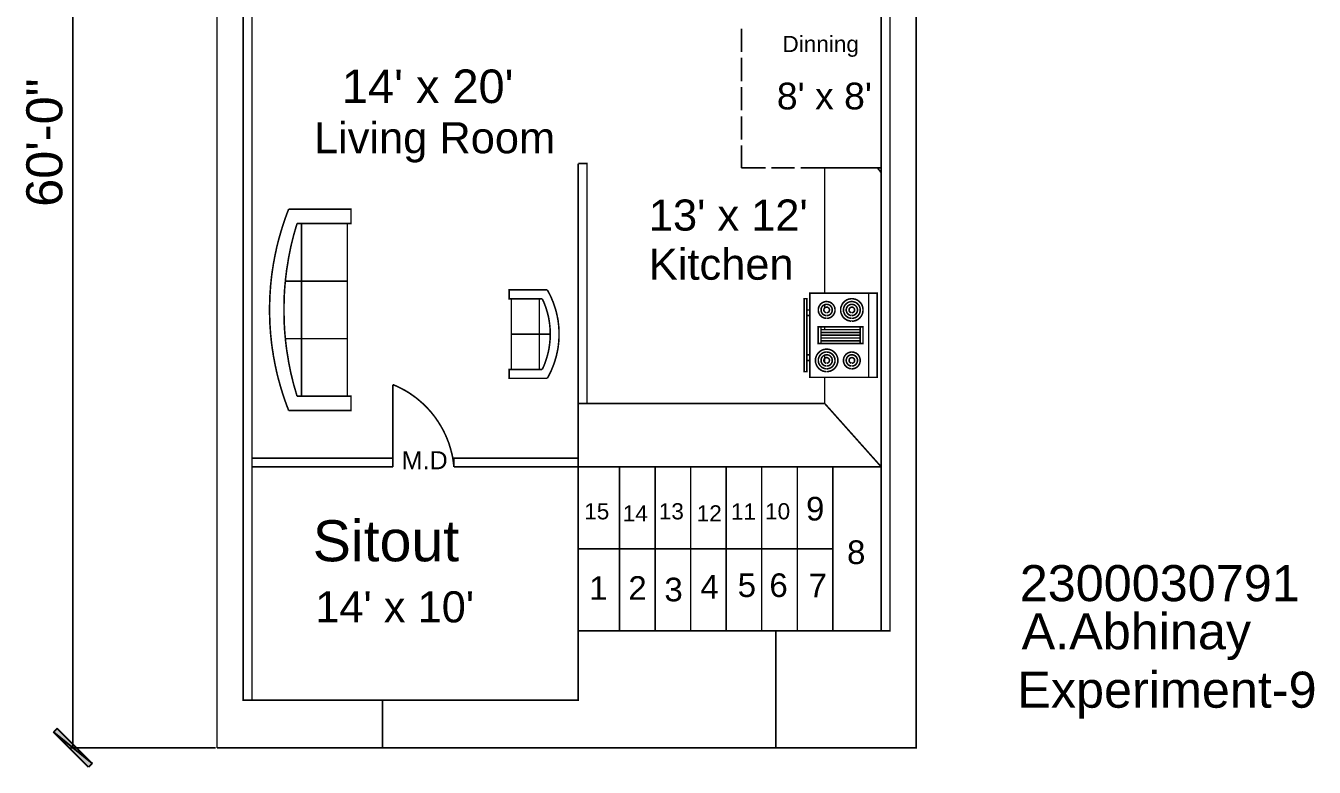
# Model space of a CAD drawing. Header units: millimetres. Extents: x 109 to 317, y 21 to 271.
# Drawn here: x 109.4 to 316.8, y 21.2 to 140.4 of the extents above; entities that cross this region are included whole.
import ezdxf

# ---------------------------------------------------------------- set-up
doc = ezdxf.new("R2010")
doc.units = ezdxf.units.MM
for name, color, linetype in [('H', 7, 'Continuous'), ('P', 7, 'Continuous'), ('T', 7, 'Continuous')]:
    doc.layers.add(name, color=color, linetype=linetype)

msp = doc.modelspace()

# ---------------------------------------------------------------- hatches: boundary and pattern name
at = {"layer": 'H', "linetype": 'Continuous'}
msp.add_hatch(color=256, dxfattribs=at).paths.add_polyline_path([(120.121, 21.766), (119.521, 21.184), (113.894, 26.811), (114.476, 27.393), (120.121, 21.766)])

# ---------------------------------------------------------------- linework, layer by layer
at = {"layer": 'P', "const_width": 0.254}
for points in [[(116.999, 249.379), (116.999, 24.289)], [(140.194, 249.379), (140.194, 24.289)], [(140.194, 249.379), (252.73, 249.379), (252.73, 24.289), (140.194, 24.289)], [(145.821, 239.536), (144.41, 239.536), (144.41, 31.962), (145.821, 31.962)], [(247.103, 239.536), (248.514, 239.536), (248.514, 43.127), (247.103, 43.127)], [(145.821, 31.962), (145.821, 176.812), (145.821, 238.125)], [(247.103, 179.37), (247.103, 43.127), (247.103, 238.125)], [(145.821, 69.48), (145.821, 144.515), (198.332, 144.515)], [(224.596, 139.947), (224.596, 136.19)], [(224.596, 135.255), (224.596, 131.498)], [(224.596, 130.563), (224.596, 126.806)], [(224.596, 125.871), (224.596, 122.114)], [(224.596, 121.179), (224.596, 117.546)], [(198.332, 69.48), (198.332, 118.251)], [(198.332, 118.251), (199.743, 118.251), (199.743, 79.675)], [(228.477, 117.546), (224.596, 117.546)], [(233.168, 117.546), (229.429, 117.546)], [(238.002, 117.546), (234.121, 117.546)], [(238.002, 117.546), (247.103, 117.546)], [(238.002, 97.42), (238.002, 117.546)], [(247.103, 116.787), (246.503, 117.546)], [(151.73, 110.931), (151.642, 110.684), (151.448, 110.208), (151.271, 109.714), (151.095, 109.22), (150.936, 108.726), (150.76, 108.232), (150.618, 107.738), (150.46, 107.227), (150.319, 106.733), (150.178, 106.239), (150.036, 105.728), (149.913, 105.216), (149.789, 104.722), (149.684, 104.211), (149.578, 103.699), (149.472, 103.205), (149.384, 102.694), (149.278, 102.182), (149.207, 101.671), (149.119, 101.159), (149.049, 100.648), (148.978, 100.136), (148.925, 99.624), (148.872, 99.113), (148.819, 98.601), (148.784, 98.09), (148.749, 97.561), (148.713, 97.049), (148.696, 96.538), (148.678, 96.026), (148.661, 95.515), (148.661, 94.985), (148.661, 94.474), (148.661, 93.962), (148.678, 93.451), (148.696, 92.939), (148.713, 92.41), (148.749, 91.899), (148.784, 91.387), (148.819, 90.876), (148.872, 90.364), (148.925, 89.853), (148.978, 89.341), (149.049, 88.829), (149.119, 88.318), (149.207, 87.806), (149.278, 87.295), (149.384, 86.783), (149.472, 86.272), (149.578, 85.76), (149.684, 85.249), (149.789, 84.755), (149.913, 84.243), (150.036, 83.749), (150.178, 83.238), (150.319, 82.744), (150.46, 82.233), (150.618, 81.739), (150.76, 81.245), (150.936, 80.751), (151.095, 80.257), (151.271, 79.763), (151.448, 79.269), (151.642, 78.775), (151.73, 78.528)], [(151.73, 110.931), (161.766, 110.931), (161.766, 108.62), (153.07, 108.62)], [(153.088, 108.62), (153.017, 108.409), (152.894, 107.985), (152.77, 107.562), (152.647, 107.139), (152.523, 106.698), (152.418, 106.274), (152.312, 105.851), (152.206, 105.428), (152.1, 104.987), (152.012, 104.563), (151.924, 104.122), (151.836, 103.699), (151.747, 103.258), (151.677, 102.835), (151.606, 102.394), (151.536, 101.953), (151.465, 101.529), (151.395, 101.088), (151.342, 100.648), (151.289, 100.207), (151.236, 99.783), (151.201, 99.342), (151.148, 98.901), (151.112, 98.46), (151.077, 98.019), (151.059, 97.596), (151.024, 97.155), (151.007, 96.714), (150.989, 96.273), (150.989, 95.832), (150.971, 95.391), (150.971, 94.95), (150.971, 94.509), (150.971, 94.068), (150.989, 93.645), (150.989, 93.204), (151.007, 92.763), (151.024, 92.322), (151.059, 91.881), (151.077, 91.44), (151.112, 90.999), (151.148, 90.576), (151.201, 90.135), (151.236, 89.694), (151.289, 89.253), (151.342, 88.812), (151.395, 88.388), (151.465, 87.948), (151.536, 87.507), (151.606, 87.083), (151.677, 86.642), (151.747, 86.219), (151.836, 85.778), (151.924, 85.337), (152.012, 84.914), (152.1, 84.473), (152.206, 84.049), (152.312, 83.626), (152.418, 83.185), (152.523, 82.762), (152.647, 82.338), (152.77, 81.915), (152.894, 81.492), (153.017, 81.051), (153.088, 80.839)], [(153.811, 80.839), (153.811, 108.62)], [(161.167, 80.839), (161.167, 108.62)], [(161.167, 99.36), (151.201, 99.36)], [(192.528, 96.502), (187.202, 96.502), (187.202, 97.931), (193.358, 97.931)], [(193.358, 83.732), (193.41, 83.838), (193.534, 84.032), (193.64, 84.243), (193.746, 84.455), (193.851, 84.667), (193.957, 84.878), (194.045, 85.09), (194.134, 85.319), (194.222, 85.531), (194.31, 85.743), (194.398, 85.972), (194.469, 86.184), (194.539, 86.413), (194.61, 86.625), (194.68, 86.854), (194.751, 87.066), (194.804, 87.295), (194.857, 87.524), (194.91, 87.753), (194.963, 87.965), (194.998, 88.194), (195.051, 88.424), (195.086, 88.653), (195.121, 88.882), (195.139, 89.112), (195.174, 89.341), (195.192, 89.57), (195.21, 89.8), (195.227, 90.029), (195.245, 90.258), (195.245, 90.488), (195.245, 90.717), (195.245, 90.946), (195.245, 91.175), (195.245, 91.405), (195.227, 91.634), (195.21, 91.863), (195.192, 92.093), (195.174, 92.322), (195.139, 92.551), (195.121, 92.781), (195.086, 93.01), (195.051, 93.239), (194.998, 93.468), (194.963, 93.68), (194.91, 93.909), (194.857, 94.139), (194.804, 94.368), (194.751, 94.58), (194.68, 94.809), (194.61, 95.038), (194.539, 95.25), (194.469, 95.479), (194.398, 95.691), (194.31, 95.92), (194.222, 96.132), (194.134, 96.344), (194.045, 96.555), (193.957, 96.767), (193.851, 96.996), (193.746, 97.208), (193.64, 97.402), (193.534, 97.614), (193.41, 97.825), (193.358, 97.931)], [(235.603, 97.42), (246.433, 97.42), (246.433, 83.873), (235.603, 83.873), (235.603, 97.42)], [(245.075, 97.42), (245.075, 83.873)], [(187.572, 96.502), (187.572, 85.143)], [(192.07, 96.502), (192.07, 85.143)], [(192.528, 85.143), (192.581, 85.231), (192.652, 85.39), (192.775, 85.654), (192.917, 85.99), (193.04, 86.342), (193.163, 86.695), (193.269, 87.048), (193.375, 87.401), (193.463, 87.753), (193.552, 88.106), (193.622, 88.477), (193.675, 88.829), (193.728, 89.2), (193.763, 89.553), (193.798, 89.923), (193.816, 90.276), (193.834, 90.646), (193.834, 91.017), (193.816, 91.369), (193.798, 91.74), (193.763, 92.11), (193.728, 92.463), (193.675, 92.833), (193.622, 93.186), (193.552, 93.557), (193.463, 93.909), (193.375, 94.262), (193.269, 94.615), (193.163, 94.968), (193.04, 95.321), (192.917, 95.656), (192.775, 96.008), (192.652, 96.255), (192.581, 96.432), (192.528, 96.52)], [(234.703, 96.52), (235.144, 96.52), (235.144, 84.79), (234.703, 84.79), (234.703, 96.52)], [(238.319, 93.363), (238.425, 93.363), (238.566, 93.38), (238.689, 93.416), (238.813, 93.451), (238.936, 93.504), (239.042, 93.574), (239.148, 93.645), (239.254, 93.733), (239.342, 93.839), (239.413, 93.927), (239.483, 94.051), (239.554, 94.156), (239.589, 94.28), (239.642, 94.403), (239.66, 94.544), (239.66, 94.686), (239.66, 94.809), (239.642, 94.95), (239.624, 95.091), (239.571, 95.215), (239.518, 95.321), (239.448, 95.444), (239.377, 95.55), (239.289, 95.638), (239.201, 95.726), (239.095, 95.814), (238.989, 95.885), (238.866, 95.938), (238.76, 95.991), (238.619, 96.026), (238.495, 96.044), (238.354, 96.061), (238.213, 96.061), (238.072, 96.044), (237.949, 96.008), (237.825, 95.973), (237.702, 95.92), (237.596, 95.85), (237.49, 95.779), (237.384, 95.691), (237.296, 95.603), (237.225, 95.497), (237.155, 95.391), (237.084, 95.268), (237.049, 95.144), (236.996, 95.021), (236.978, 94.88), (236.978, 94.756), (236.978, 94.615), (236.996, 94.474), (237.014, 94.35), (237.067, 94.227), (237.12, 94.103), (237.19, 93.98), (237.261, 93.874), (237.349, 93.786), (237.437, 93.698), (237.543, 93.61), (237.649, 93.539), (237.772, 93.486), (237.878, 93.433), (238.019, 93.398), (238.143, 93.38), (238.284, 93.363)], [(238.319, 93.804), (238.46, 93.821), (238.548, 93.839), (238.637, 93.857), (238.707, 93.892), (238.795, 93.945), (238.866, 93.98), (238.936, 94.051), (238.989, 94.103), (239.042, 94.174), (239.095, 94.245), (239.13, 94.315), (239.166, 94.403), (239.201, 94.492), (239.219, 94.58), (239.219, 94.668), (239.219, 94.756), (239.219, 94.844), (239.201, 94.933), (239.166, 95.021), (239.13, 95.109), (239.095, 95.179), (239.042, 95.25), (238.989, 95.321), (238.936, 95.391), (238.866, 95.444), (238.795, 95.479), (238.707, 95.532), (238.637, 95.568), (238.548, 95.585), (238.46, 95.603), (238.372, 95.62), (238.266, 95.62), (238.178, 95.603), (238.09, 95.585), (238.002, 95.568), (237.931, 95.532), (237.843, 95.479), (237.772, 95.444), (237.702, 95.391), (237.649, 95.321), (237.596, 95.25), (237.543, 95.179), (237.508, 95.109), (237.472, 95.021), (237.437, 94.933), (237.419, 94.844), (237.419, 94.756), (237.419, 94.668), (237.419, 94.58), (237.437, 94.492), (237.472, 94.403), (237.508, 94.315), (237.543, 94.245), (237.596, 94.174), (237.649, 94.103), (237.702, 94.051), (237.772, 93.98), (237.843, 93.945), (237.931, 93.892), (238.002, 93.857), (238.09, 93.839), (238.178, 93.821), (238.266, 93.804)], [(238.002, 95.038), (238.002, 95.55)], [(242.376, 92.904), (242.517, 92.922), (242.605, 92.922), (242.693, 92.939), (242.782, 92.957), (242.87, 92.975), (242.958, 93.01), (243.029, 93.028), (243.117, 93.063), (243.187, 93.098), (243.276, 93.151), (243.346, 93.186), (243.417, 93.239), (243.487, 93.292), (243.558, 93.345), (243.611, 93.416), (243.681, 93.468), (243.734, 93.539), (243.787, 93.592), (243.84, 93.663), (243.893, 93.733), (243.946, 93.821), (243.981, 93.892), (244.016, 93.962), (244.052, 94.051), (244.087, 94.139), (244.105, 94.227), (244.122, 94.298), (244.158, 94.386), (244.158, 94.492), (244.175, 94.58), (244.175, 94.668), (244.175, 94.756), (244.175, 94.844), (244.158, 94.95), (244.158, 95.038), (244.122, 95.127), (244.105, 95.215), (244.087, 95.285), (244.052, 95.373), (244.016, 95.462), (243.981, 95.532), (243.946, 95.62), (243.893, 95.691), (243.84, 95.762), (243.787, 95.832), (243.734, 95.903), (243.681, 95.956), (243.611, 96.026), (243.558, 96.079), (243.487, 96.132), (243.417, 96.185), (243.346, 96.238), (243.276, 96.273), (243.187, 96.326), (243.117, 96.361), (243.029, 96.397), (242.958, 96.432), (242.87, 96.449), (242.782, 96.467), (242.693, 96.485), (242.605, 96.502), (242.517, 96.52), (242.411, 96.52), (242.323, 96.52), (242.235, 96.52), (242.147, 96.502), (242.058, 96.485), (241.97, 96.467), (241.882, 96.449), (241.794, 96.432), (241.706, 96.397), (241.635, 96.361), (241.547, 96.326), (241.476, 96.273), (241.406, 96.238), (241.335, 96.185), (241.265, 96.132), (241.194, 96.079), (241.124, 96.026), (241.071, 95.956), (241, 95.903), (240.947, 95.832), (240.894, 95.762), (240.859, 95.691), (240.806, 95.62), (240.771, 95.532), (240.736, 95.462), (240.7, 95.373), (240.665, 95.285), (240.63, 95.215), (240.612, 95.127), (240.594, 95.038), (240.577, 94.95), (240.577, 94.844), (240.577, 94.756), (240.577, 94.668), (240.577, 94.58), (240.577, 94.492), (240.594, 94.386), (240.612, 94.298), (240.63, 94.227), (240.665, 94.139), (240.7, 94.051), (240.736, 93.962), (240.771, 93.892), (240.806, 93.821), (240.859, 93.733), (240.894, 93.663), (240.947, 93.592), (241, 93.539), (241.071, 93.468), (241.124, 93.416), (241.194, 93.345), (241.265, 93.292), (241.335, 93.239), (241.406, 93.186), (241.476, 93.151), (241.547, 93.098), (241.635, 93.063), (241.706, 93.028), (241.794, 93.01), (241.882, 92.975), (241.97, 92.957), (242.058, 92.939), (242.147, 92.922), (242.235, 92.922), (242.323, 92.904)], [(242.376, 93.363), (242.482, 93.363), (242.605, 93.38), (242.746, 93.416), (242.87, 93.451), (242.993, 93.504), (243.099, 93.574), (243.205, 93.645), (243.311, 93.733), (243.399, 93.839), (243.47, 93.927), (243.54, 94.051), (243.611, 94.156), (243.646, 94.28), (243.681, 94.403), (243.717, 94.544), (243.717, 94.686), (243.717, 94.809), (243.699, 94.95), (243.664, 95.091), (243.628, 95.215), (243.575, 95.321), (243.505, 95.444), (243.434, 95.55), (243.346, 95.638), (243.258, 95.726), (243.152, 95.814), (243.046, 95.885), (242.923, 95.938), (242.799, 95.991), (242.676, 96.026), (242.552, 96.044), (242.411, 96.061), (242.27, 96.061), (242.129, 96.044), (242.006, 96.008), (241.882, 95.973), (241.759, 95.92), (241.653, 95.85), (241.547, 95.779), (241.441, 95.691), (241.353, 95.603), (241.265, 95.497), (241.194, 95.391), (241.141, 95.268), (241.088, 95.144), (241.053, 95.021), (241.035, 94.88), (241.018, 94.756), (241.035, 94.615), (241.035, 94.474), (241.071, 94.35), (241.124, 94.227), (241.177, 94.103), (241.229, 93.98), (241.318, 93.874), (241.388, 93.786), (241.494, 93.698), (241.6, 93.61), (241.706, 93.539), (241.812, 93.486), (241.935, 93.433), (242.076, 93.398), (242.2, 93.38), (242.341, 93.363)], [(242.376, 93.804), (242.517, 93.821), (242.605, 93.839), (242.676, 93.857), (242.764, 93.892), (242.835, 93.945), (242.923, 93.98), (242.976, 94.051), (243.046, 94.103), (243.099, 94.174), (243.152, 94.245), (243.187, 94.315), (243.223, 94.403), (243.258, 94.492), (243.276, 94.58), (243.276, 94.668), (243.276, 94.756), (243.276, 94.844), (243.258, 94.933), (243.223, 95.021), (243.187, 95.109), (243.152, 95.179), (243.099, 95.25), (243.046, 95.321), (242.976, 95.391), (242.923, 95.444), (242.835, 95.479), (242.764, 95.532), (242.676, 95.568), (242.605, 95.585), (242.517, 95.603), (242.411, 95.62), (242.323, 95.62), (242.235, 95.603), (242.147, 95.585), (242.058, 95.568), (241.988, 95.532), (241.9, 95.479), (241.829, 95.444), (241.759, 95.391), (241.706, 95.321), (241.653, 95.25), (241.6, 95.179), (241.565, 95.109), (241.529, 95.021), (241.494, 94.933), (241.476, 94.844), (241.476, 94.756), (241.476, 94.668), (241.476, 94.58), (241.494, 94.492), (241.529, 94.403), (241.565, 94.315), (241.6, 94.245), (241.653, 94.174), (241.706, 94.103), (241.759, 94.051), (241.829, 93.98), (241.9, 93.945), (241.988, 93.892), (242.058, 93.857), (242.147, 93.839), (242.235, 93.821), (242.323, 93.804)], [(235.603, 94.703), (235.144, 94.703)], [(235.144, 93.804), (235.603, 93.804)], [(238.319, 94.262), (238.425, 94.28), (238.513, 94.315), (238.584, 94.35), (238.654, 94.403), (238.707, 94.474), (238.742, 94.562), (238.76, 94.65), (238.76, 94.738), (238.76, 94.827), (238.725, 94.915), (238.672, 94.985), (238.619, 95.038), (238.548, 95.091), (238.478, 95.144), (238.39, 95.162), (238.301, 95.162), (238.213, 95.144), (238.125, 95.127), (238.054, 95.074), (237.984, 95.021), (237.931, 94.95), (237.896, 94.862), (237.878, 94.774), (237.878, 94.686), (237.878, 94.597), (237.913, 94.527), (237.966, 94.439), (238.019, 94.386), (238.09, 94.333), (238.16, 94.298), (238.248, 94.262)], [(242.376, 94.262), (242.482, 94.28), (242.57, 94.315), (242.641, 94.35), (242.711, 94.403), (242.764, 94.474), (242.799, 94.562), (242.817, 94.65), (242.817, 94.738), (242.817, 94.827), (242.782, 94.915), (242.729, 94.985), (242.676, 95.038), (242.605, 95.091), (242.535, 95.144), (242.447, 95.162), (242.341, 95.162), (242.253, 95.144), (242.182, 95.127), (242.111, 95.074), (242.041, 95.021), (241.988, 94.95), (241.953, 94.862), (241.935, 94.774), (241.917, 94.686), (241.935, 94.597), (241.97, 94.527), (242.006, 94.439), (242.076, 94.386), (242.147, 94.333), (242.217, 94.298), (242.305, 94.262)], [(236.961, 92.004), (244.175, 92.004), (244.175, 89.306), (236.961, 89.306), (236.961, 92.004)], [(237.402, 89.306), (237.402, 92.004)], [(237.402, 91.546), (243.717, 91.546)], [(238.002, 91.546), (238.002, 92.004)], [(243.717, 92.004), (243.717, 89.306)], [(161.167, 90.099), (151.201, 90.099)], [(187.572, 90.823), (193.816, 90.823)], [(243.717, 91.105), (237.402, 91.105)], [(237.402, 90.646), (243.717, 90.646)], [(243.717, 90.205), (237.402, 90.205)], [(237.402, 89.747), (243.717, 89.747)], [(235.144, 87.489), (235.603, 87.489)], [(238.319, 84.79), (238.46, 84.79), (238.548, 84.808), (238.637, 84.825), (238.725, 84.843), (238.813, 84.861), (238.901, 84.878), (238.989, 84.914), (239.06, 84.949), (239.148, 84.984), (239.219, 85.037), (239.289, 85.072), (239.36, 85.125), (239.43, 85.178), (239.501, 85.231), (239.571, 85.284), (239.624, 85.355), (239.677, 85.408), (239.73, 85.478), (239.783, 85.549), (239.836, 85.619), (239.889, 85.69), (239.924, 85.778), (239.959, 85.848), (239.995, 85.937), (240.03, 86.025), (240.048, 86.095), (240.083, 86.184), (240.101, 86.272), (240.101, 86.36), (240.118, 86.466), (240.118, 86.554), (240.118, 86.642), (240.118, 86.73), (240.101, 86.819), (240.101, 86.924), (240.083, 87.013), (240.048, 87.083), (240.03, 87.171), (239.995, 87.26), (239.959, 87.348), (239.924, 87.418), (239.889, 87.489), (239.836, 87.577), (239.783, 87.648), (239.73, 87.718), (239.677, 87.771), (239.624, 87.842), (239.571, 87.895), (239.501, 87.965), (239.43, 88.018), (239.36, 88.071), (239.289, 88.124), (239.219, 88.159), (239.148, 88.212), (239.06, 88.247), (238.989, 88.283), (238.901, 88.3), (238.813, 88.336), (238.725, 88.353), (238.637, 88.371), (238.548, 88.388), (238.46, 88.388), (238.372, 88.406), (238.266, 88.406), (238.178, 88.388), (238.09, 88.388), (238.002, 88.371), (237.913, 88.353), (237.825, 88.336), (237.737, 88.3), (237.649, 88.283), (237.578, 88.247), (237.49, 88.212), (237.419, 88.159), (237.349, 88.124), (237.278, 88.071), (237.208, 88.018), (237.137, 87.965), (237.067, 87.895), (237.014, 87.842), (236.961, 87.771), (236.908, 87.718), (236.855, 87.648), (236.802, 87.577), (236.749, 87.489), (236.714, 87.418), (236.679, 87.348), (236.643, 87.26), (236.608, 87.171), (236.59, 87.083), (236.555, 87.013), (236.538, 86.924), (236.538, 86.819), (236.52, 86.73), (236.52, 86.642), (236.52, 86.554), (236.52, 86.466), (236.538, 86.36), (236.538, 86.272), (236.555, 86.184), (236.59, 86.095), (236.608, 86.025), (236.643, 85.937), (236.679, 85.848), (236.714, 85.778), (236.749, 85.69), (236.802, 85.619), (236.855, 85.549), (236.908, 85.478), (236.961, 85.408), (237.014, 85.355), (237.067, 85.284), (237.137, 85.231), (237.208, 85.178), (237.278, 85.125), (237.349, 85.072), (237.419, 85.037), (237.49, 84.984), (237.578, 84.949), (237.649, 84.914), (237.737, 84.878), (237.825, 84.861), (237.913, 84.843), (238.002, 84.825), (238.09, 84.808), (238.178, 84.79), (238.266, 84.79)], [(238.319, 85.249), (238.425, 85.249), (238.566, 85.266), (238.689, 85.302), (238.813, 85.337), (238.936, 85.39), (239.042, 85.46), (239.148, 85.531), (239.254, 85.619), (239.342, 85.707), (239.413, 85.813), (239.483, 85.919), (239.554, 86.043), (239.589, 86.166), (239.642, 86.289), (239.66, 86.431), (239.66, 86.554), (239.66, 86.695), (239.642, 86.836), (239.624, 86.96), (239.571, 87.083), (239.518, 87.207), (239.448, 87.33), (239.377, 87.436), (239.289, 87.524), (239.201, 87.612), (239.095, 87.701), (238.989, 87.771), (238.866, 87.824), (238.76, 87.877), (238.619, 87.912), (238.495, 87.93), (238.354, 87.948), (238.213, 87.948), (238.072, 87.93), (237.949, 87.895), (237.825, 87.859), (237.702, 87.806), (237.596, 87.736), (237.49, 87.665), (237.384, 87.577), (237.296, 87.471), (237.225, 87.383), (237.155, 87.26), (237.084, 87.154), (237.049, 87.03), (236.996, 86.907), (236.978, 86.766), (236.978, 86.625), (236.978, 86.501), (236.996, 86.36), (237.014, 86.219), (237.067, 86.095), (237.12, 85.99), (237.19, 85.866), (237.261, 85.76), (237.349, 85.672), (237.437, 85.584), (237.543, 85.496), (237.649, 85.425), (237.772, 85.372), (237.878, 85.319), (238.019, 85.284), (238.143, 85.266), (238.284, 85.249)], [(238.319, 85.69), (238.46, 85.707), (238.548, 85.725), (238.637, 85.743), (238.707, 85.778), (238.795, 85.831), (238.866, 85.866), (238.936, 85.919), (238.989, 85.99), (239.042, 86.06), (239.095, 86.131), (239.13, 86.201), (239.166, 86.289), (239.201, 86.378), (239.219, 86.466), (239.219, 86.554), (239.219, 86.642), (239.219, 86.73), (239.201, 86.819), (239.166, 86.907), (239.13, 86.995), (239.095, 87.066), (239.042, 87.136), (238.989, 87.207), (238.936, 87.26), (238.866, 87.33), (238.795, 87.365), (238.707, 87.418), (238.637, 87.454), (238.548, 87.471), (238.46, 87.489), (238.372, 87.507), (238.266, 87.507), (238.178, 87.489), (238.09, 87.471), (238.002, 87.454), (237.931, 87.418), (237.843, 87.365), (237.772, 87.33), (237.702, 87.26), (237.649, 87.207), (237.596, 87.136), (237.543, 87.066), (237.508, 86.995), (237.472, 86.907), (237.437, 86.819), (237.419, 86.73), (237.419, 86.642), (237.419, 86.554), (237.419, 86.466), (237.437, 86.378), (237.472, 86.289), (237.508, 86.201), (237.543, 86.131), (237.596, 86.06), (237.649, 85.99), (237.702, 85.919), (237.772, 85.866), (237.843, 85.831), (237.931, 85.778), (238.002, 85.743), (238.09, 85.725), (238.178, 85.707), (238.266, 85.69)], [(238.319, 86.148), (238.425, 86.166), (238.513, 86.184), (238.584, 86.237), (238.654, 86.289), (238.707, 86.36), (238.742, 86.448), (238.76, 86.536), (238.76, 86.625), (238.76, 86.713), (238.725, 86.783), (238.672, 86.872), (238.619, 86.924), (238.548, 86.977), (238.478, 87.013), (238.39, 87.048), (238.301, 87.048), (238.213, 87.03), (238.125, 86.995), (238.054, 86.96), (237.984, 86.907), (237.931, 86.836), (237.896, 86.748), (237.878, 86.66), (237.878, 86.572), (237.878, 86.483), (237.913, 86.395), (237.966, 86.325), (238.019, 86.272), (238.09, 86.219), (238.16, 86.166), (238.248, 86.148)], [(238.002, 86.272), (238.002, 87.436)], [(242.376, 85.249), (242.482, 85.249), (242.605, 85.266), (242.746, 85.302), (242.87, 85.337), (242.993, 85.39), (243.099, 85.46), (243.205, 85.531), (243.311, 85.619), (243.399, 85.707), (243.47, 85.813), (243.54, 85.919), (243.611, 86.043), (243.646, 86.166), (243.681, 86.289), (243.717, 86.431), (243.717, 86.554), (243.717, 86.695), (243.699, 86.836), (243.664, 86.96), (243.628, 87.083), (243.575, 87.207), (243.505, 87.33), (243.434, 87.436), (243.346, 87.524), (243.258, 87.612), (243.152, 87.701), (243.046, 87.771), (242.923, 87.824), (242.799, 87.877), (242.676, 87.912), (242.552, 87.93), (242.411, 87.948), (242.27, 87.948), (242.129, 87.93), (242.006, 87.895), (241.882, 87.859), (241.759, 87.806), (241.653, 87.736), (241.547, 87.665), (241.441, 87.577), (241.353, 87.471), (241.265, 87.383), (241.194, 87.26), (241.141, 87.154), (241.088, 87.03), (241.053, 86.907), (241.035, 86.766), (241.018, 86.625), (241.035, 86.501), (241.035, 86.36), (241.071, 86.219), (241.124, 86.095), (241.177, 85.99), (241.229, 85.866), (241.318, 85.76), (241.388, 85.672), (241.494, 85.584), (241.6, 85.496), (241.706, 85.425), (241.812, 85.372), (241.935, 85.319), (242.076, 85.284), (242.2, 85.266), (242.341, 85.249)], [(242.376, 85.69), (242.517, 85.707), (242.605, 85.725), (242.676, 85.743), (242.764, 85.778), (242.835, 85.831), (242.923, 85.866), (242.976, 85.919), (243.046, 85.99), (243.099, 86.06), (243.152, 86.131), (243.187, 86.201), (243.223, 86.289), (243.258, 86.378), (243.276, 86.466), (243.276, 86.554), (243.276, 86.642), (243.276, 86.73), (243.258, 86.819), (243.223, 86.907), (243.187, 86.995), (243.152, 87.066), (243.099, 87.136), (243.046, 87.207), (242.976, 87.26), (242.923, 87.33), (242.835, 87.365), (242.764, 87.418), (242.676, 87.454), (242.605, 87.471), (242.517, 87.489), (242.411, 87.507), (242.323, 87.507), (242.235, 87.489), (242.147, 87.471), (242.058, 87.454), (241.988, 87.418), (241.9, 87.365), (241.829, 87.33), (241.759, 87.26), (241.706, 87.207), (241.653, 87.136), (241.6, 87.066), (241.565, 86.995), (241.529, 86.907), (241.494, 86.819), (241.476, 86.73), (241.476, 86.642), (241.476, 86.554), (241.476, 86.466), (241.494, 86.378), (241.529, 86.289), (241.565, 86.201), (241.6, 86.131), (241.653, 86.06), (241.706, 85.99), (241.759, 85.919), (241.829, 85.866), (241.9, 85.831), (241.988, 85.778), (242.058, 85.743), (242.147, 85.725), (242.235, 85.707), (242.323, 85.69)], [(242.376, 86.148), (242.482, 86.166), (242.57, 86.184), (242.641, 86.237), (242.711, 86.289), (242.764, 86.36), (242.799, 86.448), (242.817, 86.536), (242.817, 86.625), (242.817, 86.713), (242.782, 86.783), (242.729, 86.872), (242.676, 86.924), (242.605, 86.977), (242.535, 87.013), (242.447, 87.048), (242.341, 87.048), (242.253, 87.03), (242.182, 86.995), (242.111, 86.96), (242.041, 86.907), (241.988, 86.836), (241.953, 86.748), (241.935, 86.66), (241.917, 86.572), (241.935, 86.483), (241.97, 86.395), (242.006, 86.325), (242.076, 86.272), (242.147, 86.219), (242.217, 86.166), (242.305, 86.148)], [(193.358, 83.714), (187.202, 83.714), (187.202, 85.143), (192.528, 85.143)], [(235.603, 86.589), (235.144, 86.589)], [(198.332, 79.675), (238.002, 79.675), (238.002, 83.873)], [(153.07, 80.839), (161.766, 80.839), (161.766, 78.528), (151.73, 78.528)], [(168.504, 70.891), (168.504, 82.709)], [(178.329, 69.48), (178.312, 69.621), (178.276, 69.903), (178.241, 70.168), (178.206, 70.45), (178.17, 70.714), (178.118, 70.997), (178.065, 71.261), (178.012, 71.526), (177.941, 71.79), (177.871, 72.055), (177.8, 72.319), (177.729, 72.584), (177.641, 72.831), (177.571, 73.096), (177.483, 73.36), (177.377, 73.607), (177.288, 73.854), (177.183, 74.101), (177.077, 74.348), (176.971, 74.595), (176.848, 74.842), (176.742, 75.089), (176.618, 75.318), (176.495, 75.565), (176.354, 75.794), (176.23, 76.024), (176.089, 76.253), (175.948, 76.482), (175.807, 76.712), (175.648, 76.941), (175.507, 77.153), (175.348, 77.382), (175.189, 77.593), (175.031, 77.805), (174.854, 78.017), (174.696, 78.211), (174.519, 78.423), (174.343, 78.617), (174.149, 78.828), (173.972, 79.022), (173.778, 79.199), (173.602, 79.393), (173.408, 79.587), (173.196, 79.763), (173.002, 79.939), (172.791, 80.116), (172.597, 80.292), (172.385, 80.451), (172.173, 80.627), (171.944, 80.786), (171.732, 80.945), (171.503, 81.104), (171.291, 81.245), (171.062, 81.403), (170.833, 81.545), (170.586, 81.686), (170.356, 81.827), (170.109, 81.95), (169.88, 82.074), (169.633, 82.197), (169.386, 82.321), (169.139, 82.444), (168.875, 82.55), (168.628, 82.656), (168.504, 82.709)], [(247.103, 69.48), (238.002, 79.675)], [(145.821, 69.48), (145.821, 70.891), (168.504, 70.891), (168.504, 69.48)], [(198.332, 69.48), (198.332, 70.891), (178.329, 70.891), (178.329, 69.48)], [(145.821, 31.962), (198.332, 31.962), (198.332, 69.48), (247.103, 69.48)], [(145.821, 69.48), (168.504, 69.48)], [(198.332, 69.48), (178.329, 69.48)], [(198.332, 43.127), (198.332, 69.48), (198.332, 56.303), (239.307, 56.303)], [(210.697, 43.127), (204.982, 43.127), (204.982, 69.48)], [(216.429, 43.127), (210.697, 43.127), (210.697, 69.48)], [(224.772, 69.48), (215.953, 69.48), (222.726, 69.48), (215.953, 69.48)], [(222.144, 43.127), (216.429, 43.127), (216.429, 69.48)], [(222.144, 69.48), (222.144, 43.127), (227.859, 43.127), (227.859, 69.48)], [(224.772, 43.127), (233.592, 43.127), (233.592, 69.48), (242.394, 69.48)], [(239.307, 43.127), (239.307, 69.48)], [(198.332, 43.127), (247.103, 43.127)], [(207.133, 43.127), (215.953, 43.127)], [(224.772, 43.127), (230.487, 43.127)], [(230.152, 24.289), (230.152, 43.127)], [(166.829, 24.289), (166.829, 31.891)], [(140, 24.289), (116.611, 24.289)]]:
    msp.add_lwpolyline(points, dxfattribs=at)
at = {"layer": 'P'}
for points in [[(114.476, 27.411), (113.877, 26.811)], [(120.103, 21.784), (114.476, 27.411)], [(113.877, 26.811), (120.103, 21.784)], [(113.877, 26.811), (120.103, 21.784)], [(119.521, 21.184), (113.877, 26.811)], [(120.103, 21.784), (119.521, 21.184)]]:
    msp.add_lwpolyline(points, dxfattribs=at)

# ---------------------------------------------------------------- texts
at = {"layer": 'T', "attachment_point": 7}
for s, insert, char_height in [('{\\fArial|b0|i0|c0|p18;Dinning}', (231.2, 135.4), 2.6), ("{\\fArial|b0|i0|c0|p18;14' x 20'}", (160.3, 127.9), 5.4), ("{\\fArial|b0|i0|c0|p18;8' x 8'}", (230.3, 126.9), 4.3), ('{\\fArial|b0|i0|c0|p18;Living Room}', (155.8, 118.4), 5), ("{\\fArial|b0|i0|c0|p18;13' x 12'}", (209.7, 107.4), 5), ('{\\fArial|b0|i0|c0|p18;Kitchen}', (209.7, 99.5), 5), ('{\\fArial|b0|i0|c0|p18;M.D}', (169.9, 69.1), 2.9), ('{\\fArial|b0|i0|c0|p18;9}', (235, 60.8), 3.8), ('{\\fArial|b0|i0|c0|p18;15}', (199.3, 61), 2.6), ('{\\fArial|b0|i0|c0|p18;14}', (205.5, 60.7), 2.6), ('{\\fArial|b0|i0|c0|p18;13}', (211.3, 61), 2.6), ('{\\fArial|b0|i0|c0|p18;12}', (217.4, 60.7), 2.6), ('{\\fArial|b0|i0|c0|p18;11}', (222.9, 61), 2.6), ('{\\fArial|b0|i0|c0|p18;10}', (228.4, 61), 2.6), ('{\\fArial|b0|i0|c0|p18;Sitout}', (155.6, 54.2), 6.6), ('{\\fArial|b0|i0|c0|p18;8}', (241.6, 53.8), 3.8), ('{\\fArial|b0|i0|c0|p18;1}', (200.1, 48.1), 3.8), ('{\\fArial|b0|i0|c0|p18;2}', (206.4, 48.1), 3.8), ('{\\fArial|b0|i0|c0|p18;4}', (218, 48.3), 3.8), ('{\\fArial|b0|i0|c0|p18;5}', (224, 48.5), 3.8), ('{\\fArial|b0|i0|c0|p18;6}', (229.1, 48.5), 3.8), ('{\\fArial|b0|i0|c0|p18;7}', (235.4, 48.5), 3.8), ('{\\fArial|b0|i0|c0|p18;2300030791}', (269.4, 47.8), 5.8), ('{\\fArial|b0|i0|c0|p18;3}', (212.2, 47.8), 3.8), ("{\\fArial|b0|i0|c0|p18;14' x 10'}", (156, 44.4), 5), ('{\\fArial|b0|i0|c0|p18;A.Abhinay}', (269.7, 38.4), 5.8), ('{\\fArial|b0|i0|c0|p18;Experiment-9}', (269, 29), 5.8)]:
    msp.add_mtext(s, dxfattribs=dict(at, insert=insert, char_height=char_height))
at = {"layer": 'T', "insert": (109.5, 111.3), "char_height": 5.8, "attachment_point": 1, "rotation": 90}
msp.add_mtext('{\\fArial|b0|i0|c0|p18;60\'-0"}', dxfattribs=at)

doc.saveas('drawing.dxf')
